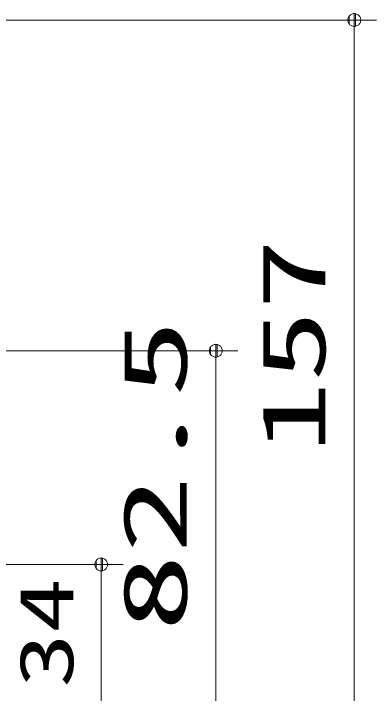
# Model space of a CAD drawing. Units: millimetres on the paper, with parts at other scales. Extents: x -305 to 305, y -152 to 152.
# Drawn here: x 71.19 to 87.59, y 52.34 to 83.09 of the extents above; entities that cross this region are included whole.
import ezdxf
from ezdxf.enums import TextEntityAlignment as Align

# ---------------------------------------------------------------- set-up
doc = ezdxf.new("R2010")
doc.units = ezdxf.units.MM
doc.linetypes.add('LONG_CHAIN', pattern=[21, 18, -1, 1, -1])
doc.layers.add('0-1_0', color=7, linetype='Continuous', lineweight=9)
doc.layers.add('0-2_S3', color=7, linetype='Continuous', lineweight=9)
doc.styles.add('ＭＳ ゴシック', font='')
doc.styles.get('ＭＳ ゴシック').set_extended_font_data('MS Gothic')

# ---------------------------------------------------------------- blocks, each defined once
blk = doc.blocks.new('_DOTSMALL')
at = {"layer": '0-1_0'}
for p, q in [((0.0746, 0.1), (-0.0746, 0.1)), ((0.1223, -0.0248), (-0.1223, -0.0248))]:
    blk.add_line(p, q, dxfattribs=at)
for points in [[(0.125, 0), (0.124, 0.0157), (0.1211, 0.0311), (0.1162, 0.046), (0.1095, 0.0602), (0.1011, 0.0735), (0.0911, 0.0856), (0.0797, 0.0963), (0.067, 0.1055), (0.0532, 0.1131), (0.0386, 0.1189), (0.0234, 0.1228), (0.0078, 0.1248), (-0.0078, 0.1248), (-0.0234, 0.1228), (-0.0386, 0.1189), (-0.0532, 0.1131), (-0.067, 0.1055), (-0.0797, 0.0963), (-0.0911, 0.0856), (-0.1011, 0.0735), (-0.1095, 0.0602), (-0.1162, 0.046), (-0.1211, 0.0311), (-0.124, 0.0157), (-0.125, 0), (0, 0)], [(-0.125, 0), (-0.124, -0.0157), (-0.1211, -0.0311), (-0.1162, -0.046), (-0.1095, -0.0602), (-0.1011, -0.0735), (-0.0911, -0.0856), (-0.0797, -0.0963), (-0.067, -0.1055), (-0.0532, -0.1131), (-0.0386, -0.1189), (-0.0234, -0.1228), (-0.0078, -0.1248), (0.0078, -0.1248), (0.0234, -0.1228), (0.0386, -0.1189), (0.0532, -0.1131), (0.067, -0.1055), (0.0797, -0.0963), (0.0911, -0.0856), (0.1011, -0.0735), (0.1095, -0.0602), (0.1162, -0.046), (0.1211, -0.0311), (0.124, -0.0157), (0.125, 0), (0, 0)]]:
    blk.add_lwpolyline(points, close=True, dxfattribs=at)

msp = doc.modelspace()

# ---------------------------------------------------------------- linework, layer by layer
at = {"layer": '0-2_S3'}
for p, q in [((37.167, 82.804), (87.595, 82.804)), ((86.595, 82.804), (86.595, 51.299)), ((75.427, 67.844), (81.332, 67.844)), ((80.332, 67.844), (80.332, 51.299)), ((67.507, 58.172), (76.149, 58.172)), ((75.149, 58.172), (75.149, 51.299))]:
    msp.add_line(p, q, dxfattribs=at)
at = {"layer": '0-2_S3', "linetype": 'LONG_CHAIN'}
msp.add_line((80.332, 67.844), (43.402, 67.844), dxfattribs=at)

# ---------------------------------------------------------------- block references
at = {"layer": '0-2_S3', "xscale": 2.32, "yscale": 2.32, "rotation": 90}
for p in [(86.595, 82.804), (80.332, 67.844), (75.149, 58.172)]:
    msp.add_blockref('_DOTSMALL', p, dxfattribs=at)

# ---------------------------------------------------------------- texts
at = {"layer": '0-2_S3', "style": 'ＭＳ ゴシック'}
for s, height, width, p in [('157', 2.886, 1.65, (86.15, 63.202)), ('82.5', 2.889, 1.8, (79.887, 55.125)), ('34', 2.444, 1.5, (74.619, 52.584))]:
    msp.add_text(s, height=height, rotation=90, dxfattribs=dict(at, width=width)).set_placement(p, align=Align.BOTTOM_LEFT)

doc.saveas('drawing.dxf')
